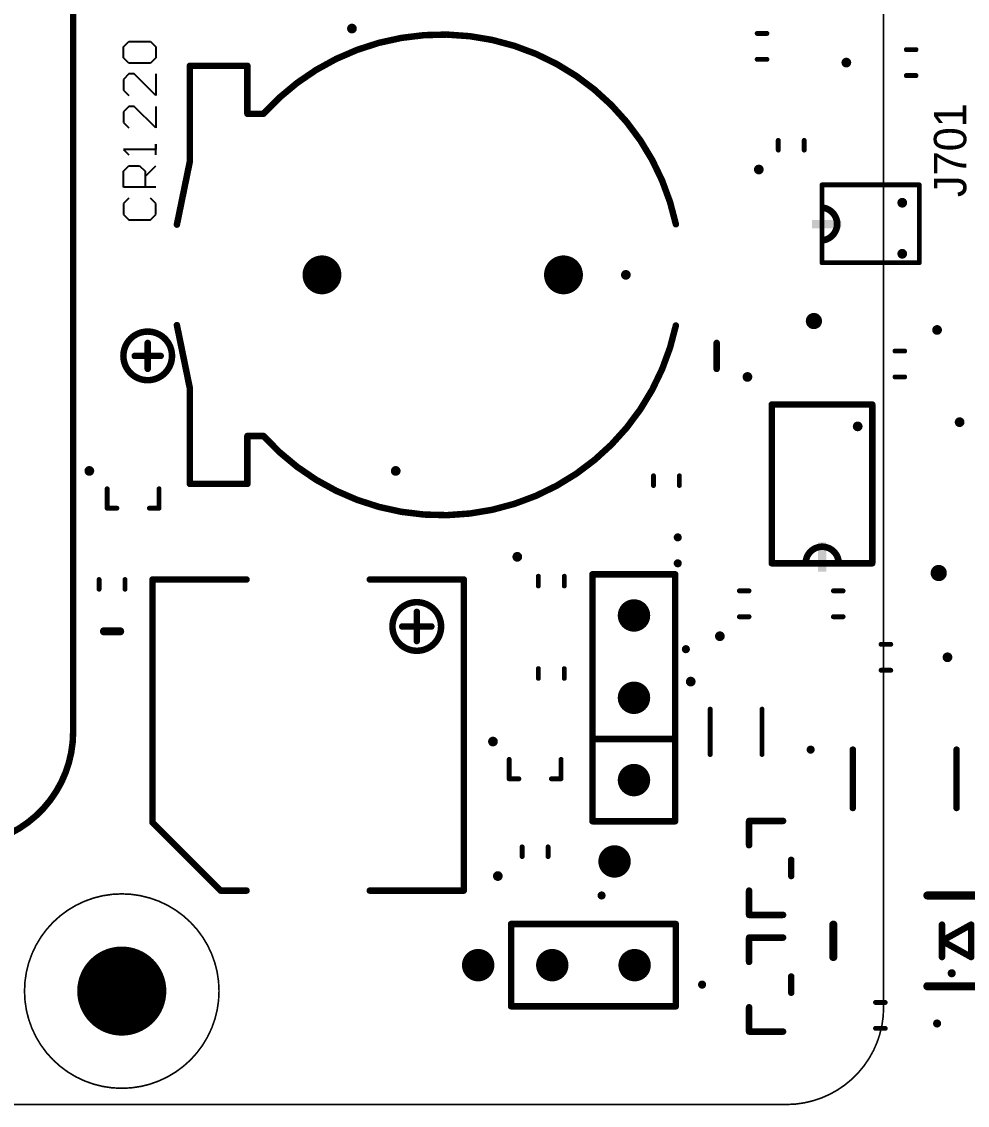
# Model space of a CAD drawing. Extents: x 0 to 113, y -12 to 101.
# Drawn here: x 58.41 to 87.58, y 43.98 to 77.41 of the extents above; entities that cross this region are included whole.
import ezdxf

# ---------------------------------------------------------------- set-up
doc = ezdxf.new("R2010")
doc.units = 0
doc.layers.get('0').update_dxf_attribs({"linetype": 'CONTINUOUS'})
for name, color, linetype in [('MECHANICAL14', 56, 'CONTINUOUS'), ('PADHOLELAYER', 156, 'CONTINUOUS'), ('TOPOVERLAY', 2, 'CONTINUOUS'), ('VIAHOLELAYER', 16, 'CONTINUOUS')]:
    doc.layers.add(name, color=color, linetype=linetype)

# ---------------------------------------------------------------- blocks, each defined once
blk = doc.blocks.new('FER_0603_R_2')
at = {"layer": 'TOPOVERLAY', "const_width": 0.15}
for points in [[(0.15, 0.4), (-0.15, 0.4)], [(0.15, -0.4), (-0.15, -0.4)]]:
    blk.add_lwpolyline(points, dxfattribs=at)
at = {"layer": 'TOPOVERLAY', "const_width": 0.075}
for points in [[(-0.188, 0.4, 1), (-0.112, 0.4, 1)], [(0.112, 0.4, 1), (0.188, 0.4, 1)], [(-0.188, -0.4, 1), (-0.112, -0.4, 1)], [(0.112, -0.4, 1), (0.188, -0.4, 1)]]:
    blk.add_lwpolyline(points, format="xyb", close=True, dxfattribs=at)
blk = doc.blocks.new('RES_0603_R_11')
at = {"layer": 'TOPOVERLAY', "const_width": 0.15}
for points in [[(-0.15, 0.4), (0.15, 0.4)], [(-0.15, -0.4), (0.15, -0.4)]]:
    blk.add_lwpolyline(points, dxfattribs=at)
at = {"layer": 'TOPOVERLAY', "const_width": 0.075}
for points in [[(-0.188, 0.4, 1), (-0.112, 0.4, 1)], [(0.112, 0.4, 1), (0.188, 0.4, 1)], [(-0.188, -0.4, 1), (-0.112, -0.4, 1)], [(0.112, -0.4, 1), (0.188, -0.4, 1)]]:
    blk.add_lwpolyline(points, format="xyb", close=True, dxfattribs=at)
blk = doc.blocks.new('DIO_0603_UNI_R_58')
at = {"layer": 'TOPOVERLAY'}
for points, const_width in [([(-1.45, 0.25), (-1.45, -0.25)], 0.25), ([(-0.15, 0.4), (0.15, 0.4)], 0.15), ([(-0.15, -0.4), (0.15, -0.4)], 0.15)]:
    blk.add_lwpolyline(points, dxfattribs=dict(at, const_width=const_width))
for points, const_width in [([(-1.512, 0.25, 1), (-1.388, 0.25, 1)], 0.125), ([(-0.188, 0.4, 1), (-0.112, 0.4, 1)], 0.075), ([(0.112, 0.4, 1), (0.188, 0.4, 1)], 0.075), ([(-1.512, -0.25, 1), (-1.388, -0.25, 1)], 0.125), ([(-0.188, -0.4, 1), (-0.112, -0.4, 1)], 0.075), ([(0.112, -0.4, 1), (0.188, -0.4, 1)], 0.075)]:
    blk.add_lwpolyline(points, format="xyb", close=True, dxfattribs=dict(at, const_width=const_width))
blk = doc.blocks.new('BUZ_960X960H500_R_59')
at = {"layer": 'TOPOVERLAY', "const_width": 0.2}
for points in [[(-4.8, 4.8), (-4.8, -2.7)], [(-4.8, 4.8), (-1.9, 4.8)], [(1.9, 4.8), (4.8, 4.8)], [(4.8, -4.8), (4.8, 4.8)], [(3.35, 2.9), (3.35, 3.8)], [(2.9, 3.35), (3.8, 3.35)], [(-4.8, -2.7), (-2.7, -4.8)], [(-2.7, -4.8), (-1.9, -4.8)], [(1.9, -4.8), (4.8, -4.8)]]:
    blk.add_lwpolyline(points, dxfattribs=at)
at = {"layer": 'TOPOVERLAY'}
for points, const_width in [([(-4.85, 4.8, 1), (-4.75, 4.8, 1)], 0.1), ([(-4.85, 4.8, 1), (-4.75, 4.8, 1)], 0.1), ([(-1.95, 4.8, 1), (-1.85, 4.8, 1)], 0.1), ([(1.85, 4.8, 1), (1.95, 4.8, 1)], 0.1), ([(4.75, 4.8, 1), (4.85, 4.8, 1)], 0.1), ([(4.75, 4.8, 1), (4.85, 4.8, 1)], 0.1), ([(4.1, 3.35, 1), (2.6, 3.35, 1)], 0.2), ([(3.3, 3.8, 1), (3.4, 3.8, 1)], 0.1), ([(2.55, 3.35, 1), (2.65, 3.35, 1)], 0.1), ([(2.85, 3.35, 1), (2.95, 3.35, 1)], 0.1), ([(3.75, 3.35, 1), (3.85, 3.35, 1)], 0.1), ([(4.05, 3.35, 1), (4.15, 3.35, 1)], 0.1), ([(3.3, 2.9, 1), (3.4, 2.9, 1)], 0.1), ([(-4.85, -2.7, 1), (-4.75, -2.7, 1)], 0.1), ([(-4.85, -2.7, 1), (-4.75, -2.7, 1)], 0.1), ([(-2.75, -4.8, 1), (-2.65, -4.8, 1)], 0.1), ([(-2.75, -4.8, 1), (-2.65, -4.8, 1)], 0.1), ([(-1.95, -4.8, 1), (-1.85, -4.8, 1)], 0.1), ([(1.85, -4.8, 1), (1.95, -4.8, 1)], 0.1), ([(4.75, -4.8, 1), (4.85, -4.8, 1)], 0.1), ([(4.75, -4.8, 1), (4.85, -4.8, 1)], 0.1)]:
    blk.add_lwpolyline(points, format="xyb", close=True, dxfattribs=dict(at, const_width=const_width))
blk = doc.blocks.new('RES_0603_R_124')
at = {"layer": 'TOPOVERLAY', "const_width": 0.15}
for points in [[(0.15, 0.4), (-0.15, 0.4)], [(0.15, -0.4), (-0.15, -0.4)]]:
    blk.add_lwpolyline(points, dxfattribs=at)
at = {"layer": 'TOPOVERLAY', "const_width": 0.075}
for points in [[(-0.188, 0.4, 1), (-0.112, 0.4, 1)], [(0.112, 0.4, 1), (0.188, 0.4, 1)], [(-0.188, -0.4, 1), (-0.112, -0.4, 1)], [(0.112, -0.4, 1), (0.188, -0.4, 1)]]:
    blk.add_lwpolyline(points, format="xyb", close=True, dxfattribs=at)
blk = doc.blocks.new('PKG_SOT23_3_TO236_138')
at = {"layer": 'TOPOVERLAY', "const_width": 0.2}
for points in [[(-1.45, 0.65), (-1.45, -0.4)], [(-1.45, 0.65), (-0.7, 0.65)], [(0.7, 0.65), (1.45, 0.65)], [(1.45, 0.65), (1.45, -0.4)], [(-0.25, -0.65), (0, -0.65)], [(0, -0.65), (0.25, -0.65)]]:
    blk.add_lwpolyline(points, dxfattribs=at)
at = {"layer": 'TOPOVERLAY', "const_width": 0.1}
for points in [[(-1.5, 0.65, 1), (-1.4, 0.65, 1)], [(-1.5, 0.65, 1), (-1.4, 0.65, 1)], [(-0.75, 0.65, 1), (-0.65, 0.65, 1)], [(0.65, 0.65, 1), (0.75, 0.65, 1)], [(1.4, 0.65, 1), (1.5, 0.65, 1)], [(1.4, 0.65, 1), (1.5, 0.65, 1)], [(-1.5, -0.4, 1), (-1.4, -0.4, 1)], [(1.4, -0.4, 1), (1.5, -0.4, 1)], [(-0.3, -0.65, 1), (-0.2, -0.65, 1)], [(-0.05, -0.65, 1), (0.05, -0.65, 1)], [(-0.05, -0.65, 1), (0.05, -0.65, 1)], [(0.2, -0.65, 1), (0.3, -0.65, 1)]]:
    blk.add_lwpolyline(points, format="xyb", close=True, dxfattribs=at)
blk = doc.blocks.new('PKG_SOT23_3_TO236_139')
at = {"layer": 'TOPOVERLAY', "const_width": 0.2}
for points in [[(-1.45, 0.65), (-1.45, -0.4)], [(-1.45, 0.65), (-0.7, 0.65)], [(0.7, 0.65), (1.45, 0.65)], [(1.45, 0.65), (1.45, -0.4)], [(-0.25, -0.65), (0, -0.65)], [(0, -0.65), (0.25, -0.65)]]:
    blk.add_lwpolyline(points, dxfattribs=at)
at = {"layer": 'TOPOVERLAY', "const_width": 0.1}
for points in [[(-1.5, 0.65, 1), (-1.4, 0.65, 1)], [(-1.5, 0.65, 1), (-1.4, 0.65, 1)], [(-0.75, 0.65, 1), (-0.65, 0.65, 1)], [(0.65, 0.65, 1), (0.75, 0.65, 1)], [(1.4, 0.65, 1), (1.5, 0.65, 1)], [(1.4, 0.65, 1), (1.5, 0.65, 1)], [(-1.5, -0.4, 1), (-1.4, -0.4, 1)], [(1.4, -0.4, 1), (1.5, -0.4, 1)], [(-0.3, -0.65, 1), (-0.2, -0.65, 1)], [(-0.05, -0.65, 1), (0.05, -0.65, 1)], [(-0.05, -0.65, 1), (0.05, -0.65, 1)], [(0.2, -0.65, 1), (0.3, -0.65, 1)]]:
    blk.add_lwpolyline(points, format="xyb", close=True, dxfattribs=at)
blk = doc.blocks.new('PKG_SOT523_SC75_SOT416_P10')
at = {"layer": 'TOPOVERLAY', "const_width": 0.15}
for points in [[(-0.8, 0.5), (-0.8, -0.1)], [(-0.5, 0.5), (-0.8, 0.5)], [(0.8, 0.5), (0.5, 0.5)], [(0.8, -0.1), (0.8, 0.5)]]:
    blk.add_lwpolyline(points, dxfattribs=at)
at = {"layer": 'TOPOVERLAY', "const_width": 0.075}
for points in [[(-0.838, 0.5, 1), (-0.763, 0.5, 1)], [(-0.838, 0.5, 1), (-0.763, 0.5, 1)], [(-0.537, 0.5, 1), (-0.462, 0.5, 1)], [(0.462, 0.5, 1), (0.537, 0.5, 1)], [(0.763, 0.5, 1), (0.838, 0.5, 1)], [(0.763, 0.5, 1), (0.838, 0.5, 1)], [(-0.838, -0.1, 1), (-0.763, -0.1, 1)], [(0.763, -0.1, 1), (0.838, -0.1, 1)]]:
    blk.add_lwpolyline(points, format="xyb", close=True, dxfattribs=at)
blk = doc.blocks.new('FUS_1812_PTC_R_149')
at = {"layer": 'TOPOVERLAY', "const_width": 0.2}
for points in [[(0.9, 1.6), (-0.9, 1.6)], [(0.9, -1.6), (-0.9, -1.6)]]:
    blk.add_lwpolyline(points, dxfattribs=at)
at = {"layer": 'TOPOVERLAY', "const_width": 0.1}
for points in [[(-0.95, 1.6, 1), (-0.85, 1.6, 1)], [(0.85, 1.6, 1), (0.95, 1.6, 1)], [(-0.95, -1.6, 1), (-0.85, -1.6, 1)], [(0.85, -1.6, 1), (0.95, -1.6, 1)]]:
    blk.add_lwpolyline(points, format="xyb", close=True, dxfattribs=at)
blk = doc.blocks.new('DIO_SMA_UNI_R_151')
at = {"layer": 'TOPOVERLAY'}
for points, const_width in [([(-0.85, 1.4), (0.85, 1.4)], 0.25), ([(-3.75, -0.5), (-3.75, 0.5)], 0.25), ([(-0.4, 0), (0.5, 0.5)], 0.2), ([(-0.4, -0.5), (-0.4, 0.5)], 0.2), ([(0.5, -0.5), (0.5, 0.5)], 0.2), ([(-0.4, 0), (0.5, -0.5)], 0.2), ([(-0.85, -1.4), (0.85, -1.4)], 0.25)]:
    blk.add_lwpolyline(points, dxfattribs=dict(at, const_width=const_width))
for points, const_width in [([(-0.913, 1.4, 1), (-0.788, 1.4, 1)], 0.125), ([(0.788, 1.4, 1), (0.913, 1.4, 1)], 0.125), ([(-3.812, 0.5, 1), (-3.688, 0.5, 1)], 0.125), ([(-0.45, 0.5, 1), (-0.35, 0.5, 1)], 0.1), ([(0.45, 0.5, 1), (0.55, 0.5, 1)], 0.1), ([(0.45, 0.5, 1), (0.55, 0.5, 1)], 0.1), ([(-0.45, 0, 1), (-0.35, 0, 1)], 0.1), ([(-0.45, 0, 1), (-0.35, 0, 1)], 0.1), ([(-3.812, -0.5, 1), (-3.688, -0.5, 1)], 0.125), ([(-0.45, -0.5, 1), (-0.35, -0.5, 1)], 0.1), ([(0.45, -0.5, 1), (0.55, -0.5, 1)], 0.1), ([(0.45, -0.5, 1), (0.55, -0.5, 1)], 0.1), ([(-0.913, -1.4, 1), (-0.788, -1.4, 1)], 0.125), ([(0.788, -1.4, 1), (0.913, -1.4, 1)], 0.125)]:
    blk.add_lwpolyline(points, format="xyb", close=True, dxfattribs=dict(at, const_width=const_width))
blk = doc.blocks.new('CAP_1206_R_175')
at = {"layer": 'TOPOVERLAY', "const_width": 0.15}
for points in [[(0.7, 0.8), (-0.7, 0.8)], [(0.7, -0.8), (-0.7, -0.8)]]:
    blk.add_lwpolyline(points, dxfattribs=at)
at = {"layer": 'TOPOVERLAY', "const_width": 0.075}
for points in [[(-0.738, 0.8, 1), (-0.663, 0.8, 1)], [(0.663, 0.8, 1), (0.738, 0.8, 1)], [(-0.738, -0.8, 1), (-0.663, -0.8, 1)], [(0.663, -0.8, 1), (0.738, -0.8, 1)]]:
    blk.add_lwpolyline(points, format="xyb", close=True, dxfattribs=at)
blk = doc.blocks.new('RES_0603_R_181')
at = {"layer": 'TOPOVERLAY', "const_width": 0.15}
for points in [[(0.15, 0.4), (-0.15, 0.4)], [(0.15, -0.4), (-0.15, -0.4)]]:
    blk.add_lwpolyline(points, dxfattribs=at)
at = {"layer": 'TOPOVERLAY', "const_width": 0.075}
for points in [[(-0.188, 0.4, 1), (-0.112, 0.4, 1)], [(0.112, 0.4, 1), (0.188, 0.4, 1)], [(-0.188, -0.4, 1), (-0.112, -0.4, 1)], [(0.112, -0.4, 1), (0.188, -0.4, 1)]]:
    blk.add_lwpolyline(points, format="xyb", close=True, dxfattribs=at)
blk = doc.blocks.new('RES_0603_R_182')
at = {"layer": 'TOPOVERLAY', "const_width": 0.15}
for points in [[(-0.15, 0.4), (0.15, 0.4)], [(-0.15, -0.4), (0.15, -0.4)]]:
    blk.add_lwpolyline(points, dxfattribs=at)
at = {"layer": 'TOPOVERLAY', "const_width": 0.075}
for points in [[(-0.188, 0.4, 1), (-0.112, 0.4, 1)], [(0.112, 0.4, 1), (0.188, 0.4, 1)], [(-0.188, -0.4, 1), (-0.112, -0.4, 1)], [(0.112, -0.4, 1), (0.188, -0.4, 1)]]:
    blk.add_lwpolyline(points, format="xyb", close=True, dxfattribs=at)
blk = doc.blocks.new('RES_0603_R_185')
at = {"layer": 'TOPOVERLAY', "const_width": 0.15}
for points in [[(-0.15, 0.4), (0.15, 0.4)], [(-0.15, -0.4), (0.15, -0.4)]]:
    blk.add_lwpolyline(points, dxfattribs=at)
at = {"layer": 'TOPOVERLAY', "const_width": 0.075}
for points in [[(-0.188, 0.4, 1), (-0.112, 0.4, 1)], [(0.112, 0.4, 1), (0.188, 0.4, 1)], [(-0.188, -0.4, 1), (-0.112, -0.4, 1)], [(0.112, -0.4, 1), (0.188, -0.4, 1)]]:
    blk.add_lwpolyline(points, format="xyb", close=True, dxfattribs=at)
blk = doc.blocks.new('CAP_0603_R_209')
at = {"layer": 'TOPOVERLAY', "const_width": 0.15}
for points in [[(-0.15, 0.4), (0.15, 0.4)], [(-0.15, -0.4), (0.15, -0.4)]]:
    blk.add_lwpolyline(points, dxfattribs=at)
at = {"layer": 'TOPOVERLAY', "const_width": 0.075}
for points in [[(-0.188, 0.4, 1), (-0.112, 0.4, 1)], [(0.112, 0.4, 1), (0.188, 0.4, 1)], [(-0.188, -0.4, 1), (-0.112, -0.4, 1)], [(0.112, -0.4, 1), (0.188, -0.4, 1)]]:
    blk.add_lwpolyline(points, format="xyb", close=True, dxfattribs=at)
blk = doc.blocks.new('CAP_0603_R_210')
at = {"layer": 'TOPOVERLAY', "const_width": 0.15}
for points in [[(0.15, 0.4), (-0.15, 0.4)], [(0.15, -0.4), (-0.15, -0.4)]]:
    blk.add_lwpolyline(points, dxfattribs=at)
at = {"layer": 'TOPOVERLAY', "const_width": 0.075}
for points in [[(-0.188, 0.4, 1), (-0.112, 0.4, 1)], [(0.112, 0.4, 1), (0.188, 0.4, 1)], [(-0.188, -0.4, 1), (-0.112, -0.4, 1)], [(0.112, -0.4, 1), (0.188, -0.4, 1)]]:
    blk.add_lwpolyline(points, format="xyb", close=True, dxfattribs=at)
blk = doc.blocks.new('CAP_0603_R_211')
at = {"layer": 'TOPOVERLAY', "const_width": 0.15}
for points in [[(-0.15, 0.4), (0.15, 0.4)], [(-0.15, -0.4), (0.15, -0.4)]]:
    blk.add_lwpolyline(points, dxfattribs=at)
at = {"layer": 'TOPOVERLAY', "const_width": 0.075}
for points in [[(-0.188, 0.4, 1), (-0.112, 0.4, 1)], [(0.112, 0.4, 1), (0.188, 0.4, 1)], [(-0.188, -0.4, 1), (-0.112, -0.4, 1)], [(0.112, -0.4, 1), (0.188, -0.4, 1)]]:
    blk.add_lwpolyline(points, format="xyb", close=True, dxfattribs=at)
blk = doc.blocks.new('CAP_0603_R_219')
at = {"layer": 'TOPOVERLAY', "const_width": 0.15}
for points in [[(0.15, 0.4), (-0.15, 0.4)], [(0.15, -0.4), (-0.15, -0.4)]]:
    blk.add_lwpolyline(points, dxfattribs=at)
at = {"layer": 'TOPOVERLAY', "const_width": 0.075}
for points in [[(-0.188, 0.4, 1), (-0.112, 0.4, 1)], [(0.112, 0.4, 1), (0.187, 0.4, 1)], [(-0.188, -0.4, 1), (-0.112, -0.4, 1)], [(0.112, -0.4, 1), (0.187, -0.4, 1)]]:
    blk.add_lwpolyline(points, format="xyb", close=True, dxfattribs=at)
blk = doc.blocks.new('ICC_TSSOP8_300X300X110P65_')
at = {"layer": 'TOPOVERLAY', "const_width": 0.15}
for points in [[(-1.5, -1.2), (-1.5, 1.2)], [(-1.5, 1.2), (1.5, 1.2)], [(1.5, -1.2), (1.5, 1.2)], [(-1.5, -1.2), (1.5, -1.2)]]:
    blk.add_lwpolyline(points, dxfattribs=at)
at = {"layer": 'TOPOVERLAY'}
for points, const_width in [([(-1.538, 1.2, 1), (-1.462, 1.2, 1)], 0.075), ([(-1.538, 1.2, 1), (-1.462, 1.2, 1)], 0.075), ([(1.462, 1.2, 1), (1.538, 1.2, 1)], 0.075), ([(1.462, 1.2, 1), (1.538, 1.2, 1)], 0.075), ([(-1.501, 0.494, 1), (-1.399, 0.494, 1)], 0.102), ([(-1.496, -0.504, 1), (-1.394, -0.504, 1)], 0.102), ([(-1.538, -1.2, 1), (-1.462, -1.2, 1)], 0.075), ([(-1.538, -1.2, 1), (-1.462, -1.2, 1)], 0.075), ([(1.462, -1.2, 1), (1.538, -1.2, 1)], 0.075), ([(1.462, -1.2, 1), (1.538, -1.2, 1)], 0.075), ([(-1.625, -3, 1), (-1.875, -3, 1)], 0.25), ([(-1.937, -3, 1), (-1.813, -3, 1)], 0.125), ([(-1.687, -3, 1), (-1.562, -3, 1)], 0.125)]:
    blk.add_lwpolyline(points, format="xyb", close=True, dxfattribs=dict(at, const_width=const_width))
at = {"layer": 'TOPOVERLAY', "const_width": 0.203}
blk.add_lwpolyline([(-1.45, 0.494, -0.828587), (-1.445, -0.504)], format="xyb", dxfattribs=at)
at = {"layer": 'TOPOVERLAY'}
for points in [[(-1.808, -0.138), (-0.912, -0.138), (-1.808, 0.122), (-0.912, 0.122)], [(-1.491, -0.081), (-0.901, -0.081), (-1.491, 0.071), (-0.901, 0.071)]]:
    blk.add_solid(points, dxfattribs=at)
blk = doc.blocks.new('CON_HDR_P254_1X03_STR_242')
at = {"layer": 'PADHOLELAYER', "const_width": 0.5}
for points in [[(-2.79, 0, 1), (-2.29, 0, 1)], [(-0.25, 0, 1), (0.25, 0, 1)], [(2.29, 0, 1), (2.79, 0, 1)]]:
    blk.add_lwpolyline(points, format="xyb", close=True, dxfattribs=at)
at = {"layer": 'TOPOVERLAY', "const_width": 0.2}
for points in [[(-3.81, 1.28), (3.81, 1.28)], [(-3.81, 1.28), (-3.81, -1.27)], [(-1.27, 1.27), (-1.27, -1.27)], [(3.81, 1.28), (3.81, -1.27)], [(-3.81, -1.27), (3.81, -1.27)]]:
    blk.add_lwpolyline(points, dxfattribs=at)
at = {"layer": 'TOPOVERLAY'}
for points, const_width in [([(-3.86, 1.28, 1), (-3.76, 1.28, 1)], 0.1), ([(-3.86, 1.28, 1), (-3.76, 1.28, 1)], 0.1), ([(-1.32, 1.27, 1), (-1.22, 1.27, 1)], 0.1), ([(3.76, 1.28, 1), (3.86, 1.28, 1)], 0.1), ([(3.76, 1.28, 1), (3.86, 1.28, 1)], 0.1), ([(-4.8, 0.6, 1), (-5.3, 0.6, 1)], 0.5), ([(-5.425, 0.6, 1), (-5.175, 0.6, 1)], 0.25), ([(-4.925, 0.6, 1), (-4.675, 0.6, 1)], 0.25), ([(-3.86, -1.27, 1), (-3.76, -1.27, 1)], 0.1), ([(-3.86, -1.27, 1), (-3.76, -1.27, 1)], 0.1), ([(-1.32, -1.27, 1), (-1.22, -1.27, 1)], 0.1), ([(3.76, -1.27, 1), (3.86, -1.27, 1)], 0.1), ([(3.76, -1.27, 1), (3.86, -1.27, 1)], 0.1)]:
    blk.add_lwpolyline(points, format="xyb", close=True, dxfattribs=dict(at, const_width=const_width))
blk = doc.blocks.new('SKT_HRW_S8411_45R_244')
at = {"layer": 'PADHOLELAYER', "const_width": 0.6}
for points in [[(-0.3, 3.725, 1), (0.3, 3.725, 1)], [(-0.3, -3.725, 1), (0.3, -3.725, 1)]]:
    blk.add_lwpolyline(points, format="xyb", close=True, dxfattribs=at)
at = {"layer": 'TOPOVERLAY', "const_width": 0.2}
for points in [[(2.9, 8.45), (2.1, 8.45)], [(-4.971, -6.025), (-4.971, -5.529)], [(4.971, -6.025), (4.971, -5.529)], [(-6.45, -7.8), (-6.45, -6.025)], [(-4.971, -6.025), (-6.45, -6.025)], [(6.45, -6.025), (4.971, -6.025)], [(6.45, -7.8), (6.45, -6.025)], [(-3.5, -7.8), (-6.45, -7.8)], [(-1.55, -8.2), (-3.5, -7.8)], [(1.55, -8.2), (3.5, -7.8)], [(6.45, -7.8), (3.5, -7.8)], [(2.5, -9.5), (2.5, -8.7)], [(2.9, -9.1), (2.1, -9.1)]]:
    blk.add_lwpolyline(points, dxfattribs=at)
at = {"layer": 'TOPOVERLAY', "const_width": 0.1}
for points in [[(2.05, 8.45, 1), (2.15, 8.45, 1)], [(2.85, 8.45, 1), (2.95, 8.45, 1)], [(-1.612, 7.192, 1), (-1.512, 7.192, 1)], [(1.512, 7.192, 1), (1.612, 7.192, 1)], [(-5.021, -5.529, 1), (-4.921, -5.529, 1)], [(-5.021, -5.529, 1), (-4.921, -5.529, 1)], [(4.921, -5.529, 1), (5.021, -5.529, 1)], [(4.921, -5.529, 1), (5.021, -5.529, 1)], [(-6.5, -6.025, 1), (-6.4, -6.025, 1)], [(-6.5, -6.025, 1), (-6.4, -6.025, 1)], [(-5.021, -6.025, 1), (-4.921, -6.025, 1)], [(-5.021, -6.025, 1), (-4.921, -6.025, 1)], [(4.921, -6.025, 1), (5.021, -6.025, 1)], [(4.921, -6.025, 1), (5.021, -6.025, 1)], [(6.4, -6.025, 1), (6.5, -6.025, 1)], [(6.4, -6.025, 1), (6.5, -6.025, 1)], [(-6.5, -7.8, 1), (-6.4, -7.8, 1)], [(-6.5, -7.8, 1), (-6.4, -7.8, 1)], [(-3.55, -7.8, 1), (-3.45, -7.8, 1)], [(-3.55, -7.8, 1), (-3.45, -7.8, 1)], [(3.45, -7.8, 1), (3.55, -7.8, 1)], [(3.45, -7.8, 1), (3.55, -7.8, 1)], [(6.4, -7.8, 1), (6.5, -7.8, 1)], [(6.4, -7.8, 1), (6.5, -7.8, 1)], [(-1.6, -8.2, 1), (-1.5, -8.2, 1)], [(1.5, -8.2, 1), (1.6, -8.2, 1)], [(2.45, -8.7, 1), (2.55, -8.7, 1)], [(2.05, -9.1, 1), (2.15, -9.1, 1)], [(2.85, -9.1, 1), (2.95, -9.1, 1)], [(2.45, -9.5, 1), (2.55, -9.5, 1)]]:
    blk.add_lwpolyline(points, format="xyb", close=True, dxfattribs=at)
at = {"layer": 'TOPOVERLAY', "const_width": 0.2}
for points in [[(-4.971, -5.529, -0.612801), (-1.562, 7.192)], [(1.562, 7.192, -0.612801), (4.971, -5.529)]]:
    blk.add_lwpolyline(points, format="xyb", dxfattribs=at)
blk = doc.blocks.new('ICC_SO8_SOP8_490X390X160_P')
at = {"layer": 'TOPOVERLAY', "const_width": 0.2}
for points in [[(-2.45, 1.55), (2.45, 1.55)], [(-2.45, 1.55), (-2.45, -1.55)], [(2.45, 1.55), (2.45, -1.55)], [(-2.45, -1.55), (2.45, -1.55)]]:
    blk.add_lwpolyline(points, dxfattribs=at)
at = {"layer": 'TOPOVERLAY'}
for points, const_width in [([(-2.5, 1.55, 1), (-2.4, 1.55, 1)], 0.1), ([(-2.5, 1.55, 1), (-2.4, 1.55, 1)], 0.1), ([(2.4, 1.55, 1), (2.5, 1.55, 1)], 0.1), ([(2.4, 1.55, 1), (2.5, 1.55, 1)], 0.1), ([(-2.498, 0.503, 1), (-2.396, 0.503, 1)], 0.102), ([(-2.498, -0.513, 1), (-2.396, -0.513, 1)], 0.102), ([(-2.5, -1.55, 1), (-2.4, -1.55, 1)], 0.1), ([(-2.5, -1.55, 1), (-2.4, -1.55, 1)], 0.1), ([(2.4, -1.55, 1), (2.5, -1.55, 1)], 0.1), ([(2.4, -1.55, 1), (2.5, -1.55, 1)], 0.1), ([(-2.625, -3.6, 1), (-2.875, -3.6, 1)], 0.25), ([(-2.937, -3.6, 1), (-2.813, -3.6, 1)], 0.125), ([(-2.687, -3.6, 1), (-2.562, -3.6, 1)], 0.125)]:
    blk.add_lwpolyline(points, format="xyb", close=True, dxfattribs=dict(at, const_width=const_width))
at = {"layer": 'TOPOVERLAY', "const_width": 0.203}
blk.add_lwpolyline([(-2.447, 0.503, -1), (-2.447, -0.513)], format="xyb", dxfattribs=at)
at = {"layer": 'TOPOVERLAY'}
for points in [[(-2.713, -0.138), (-1.817, -0.138), (-2.713, 0.122), (-1.817, 0.122)], [(-2.396, -0.081), (-1.806, -0.081), (-2.396, 0.071), (-1.806, 0.071)]]:
    blk.add_solid(points, dxfattribs=at)
blk = doc.blocks.new('PCB_MH_H270_C600_256')
at = {"layer": 'PADHOLELAYER', "const_width": 1.35}
blk.add_lwpolyline([(-0.675, 0, 1), (0.675, 0, 1)], format="xyb", close=True, dxfattribs=at)
blk = doc.blocks.new('MOD_RPI_CM4_P40_C150_A2_27')
at = {"layer": 'TOPOVERLAY', "const_width": 0.2}
blk.add_lwpolyline([(-16.5, -27.5, -0.414214), (-20, -24)], format="xyb", dxfattribs=at)
blk.add_lwpolyline([(16.5, -27.5), (-16.5, -27.5)], dxfattribs=at)
at = {"layer": 'TOPOVERLAY', "const_width": 0.1}
blk.add_lwpolyline([(-16.55, -27.5, 1), (-16.45, -27.5, 1)], format="xyb", close=True, dxfattribs=at)
blk.add_lwpolyline([(-16.55, -27.5, 1), (-16.45, -27.5, 1)], format="xyb", close=True, dxfattribs=at)
blk = doc.blocks.new('CON_HDR_P254_1X02_STR_283')
at = {"layer": 'PADHOLELAYER', "const_width": 0.5}
for points in [[(-1.52, 0, 1), (-1.02, 0, 1)], [(1.02, 0, 1), (1.52, 0, 1)]]:
    blk.add_lwpolyline(points, format="xyb", close=True, dxfattribs=at)
at = {"layer": 'TOPOVERLAY', "const_width": 0.2}
for points in [[(-2.54, -1.27), (-2.54, 1.27)], [(-2.54, 1.27), (2.54, 1.27)], [(2.54, -1.27), (2.54, 1.27)], [(-2.54, -1.27), (2.54, -1.27)]]:
    blk.add_lwpolyline(points, dxfattribs=at)
at = {"layer": 'TOPOVERLAY'}
for points, const_width in [([(-2.59, 1.27, 1), (-2.49, 1.27, 1)], 0.1), ([(-2.59, 1.27, 1), (-2.49, 1.27, 1)], 0.1), ([(2.49, 1.27, 1), (2.59, 1.27, 1)], 0.1), ([(2.49, 1.27, 1), (2.59, 1.27, 1)], 0.1), ([(-3.306, 0, 1), (-3.806, 0, 1)], 0.5), ([(-3.931, 0, 1), (-3.681, 0, 1)], 0.25), ([(-3.431, 0, 1), (-3.181, 0, 1)], 0.25), ([(-2.59, -1.27, 1), (-2.49, -1.27, 1)], 0.1), ([(-2.59, -1.27, 1), (-2.49, -1.27, 1)], 0.1), ([(2.49, -1.27, 1), (2.59, -1.27, 1)], 0.1), ([(2.49, -1.27, 1), (2.59, -1.27, 1)], 0.1)]:
    blk.add_lwpolyline(points, format="xyb", close=True, dxfattribs=dict(at, const_width=const_width))
blk = doc.blocks.new('RES_0603_R_287')
at = {"layer": 'TOPOVERLAY', "const_width": 0.15}
for points in [[(0.15, 0.4), (-0.15, 0.4)], [(0.15, -0.4), (-0.15, -0.4)]]:
    blk.add_lwpolyline(points, dxfattribs=at)
at = {"layer": 'TOPOVERLAY', "const_width": 0.075}
for points in [[(-0.188, 0.4, 1), (-0.112, 0.4, 1)], [(0.112, 0.4, 1), (0.188, 0.4, 1)], [(-0.188, -0.4, 1), (-0.112, -0.4, 1)], [(0.112, -0.4, 1), (0.188, -0.4, 1)]]:
    blk.add_lwpolyline(points, format="xyb", close=True, dxfattribs=at)
blk = doc.blocks.new('RES_0603_R_288')
at = {"layer": 'TOPOVERLAY', "const_width": 0.15}
for points in [[(0.15, 0.4), (-0.15, 0.4)], [(0.15, -0.4), (-0.15, -0.4)]]:
    blk.add_lwpolyline(points, dxfattribs=at)
at = {"layer": 'TOPOVERLAY', "const_width": 0.075}
for points in [[(-0.188, 0.4, 1), (-0.112, 0.4, 1)], [(0.112, 0.4, 1), (0.188, 0.4, 1)], [(-0.188, -0.4, 1), (-0.112, -0.4, 1)], [(0.112, -0.4, 1), (0.188, -0.4, 1)]]:
    blk.add_lwpolyline(points, format="xyb", close=True, dxfattribs=at)
blk = doc.blocks.new('PKG_SOT523_SC75_SOT416_P11')
at = {"layer": 'TOPOVERLAY', "const_width": 0.15}
for points in [[(-0.8, 0.5), (-0.8, -0.1)], [(-0.5, 0.5), (-0.8, 0.5)], [(0.8, 0.5), (0.5, 0.5)], [(0.8, -0.1), (0.8, 0.5)]]:
    blk.add_lwpolyline(points, dxfattribs=at)
at = {"layer": 'TOPOVERLAY', "const_width": 0.075}
for points in [[(-0.838, 0.5, 1), (-0.763, 0.5, 1)], [(-0.838, 0.5, 1), (-0.763, 0.5, 1)], [(-0.537, 0.5, 1), (-0.462, 0.5, 1)], [(0.462, 0.5, 1), (0.537, 0.5, 1)], [(0.763, 0.5, 1), (0.838, 0.5, 1)], [(0.763, 0.5, 1), (0.838, 0.5, 1)], [(-0.838, -0.1, 1), (-0.763, -0.1, 1)], [(0.763, -0.1, 1), (0.838, -0.1, 1)]]:
    blk.add_lwpolyline(points, format="xyb", close=True, dxfattribs=at)

msp = doc.modelspace()

# ---------------------------------------------------------------- linework, layer by layer
at = {"layer": 'MECHANICAL14', "const_width": 0.05}
for points in [[(85, 47), (85, 97)], [(61.5, 47.5), (61.5, 48)], [(61, 47.5), (61.5, 47.5)], [(61.5, 47.5), (62, 47.5)], [(61.5, 47), (61.5, 47.5)], [(3, 44), (82, 44)]]:
    msp.add_lwpolyline(points, dxfattribs=at)
at = {"layer": 'MECHANICAL14'}
for points, const_width in [([(64.5, 47.5, 1), (58.5, 47.5, 1)], 0.05), ([(62.85, 47.5, 1), (60.15, 47.5, 1)], 0.05), ([(61.487, 48, 1), (61.512, 48, 1)], 0.025), ([(58.488, 47.5, 1), (58.512, 47.5, 1)], 0.025), ([(60.137, 47.5, 1), (60.162, 47.5, 1)], 0.025), ([(60.988, 47.5, 1), (61.012, 47.5, 1)], 0.025), ([(61.487, 47.5, 1), (61.512, 47.5, 1)], 0.025), ([(61.487, 47.5, 1), (61.512, 47.5, 1)], 0.025), ([(61.487, 47.5, 1), (61.512, 47.5, 1)], 0.025), ([(61.487, 47.5, 1), (61.512, 47.5, 1)], 0.025), ([(61.987, 47.5, 1), (62.012, 47.5, 1)], 0.025), ([(62.837, 47.5, 1), (62.862, 47.5, 1)], 0.025), ([(64.487, 47.5, 1), (64.512, 47.5, 1)], 0.025), ([(61.487, 47, 1), (61.512, 47, 1)], 0.025), ([(84.988, 47, 1), (85.012, 47, 1)], 0.025), ([(84.988, 47, 1), (85.012, 47, 1)], 0.025), ([(81.988, 44, 1), (82.013, 44, 1)], 0.025), ([(81.988, 44, 1), (82.013, 44, 1)], 0.025)]:
    msp.add_lwpolyline(points, format="xyb", close=True, dxfattribs=dict(at, const_width=const_width))
at = {"layer": 'MECHANICAL14', "const_width": 0.05}
msp.add_lwpolyline([(85, 47, -0.414214), (82, 44)], format="xyb", dxfattribs=at)
at = {"layer": 'TOPOVERLAY'}
for p, q in [((61.55, 76.633), (61.717, 76.799)), ((61.55, 76.299), (61.55, 76.633)), ((61.717, 76.799), (62.383, 76.799)), ((62.383, 76.799), (62.55, 76.633)), ((62.55, 76.633), (62.55, 76.299)), ((61.717, 76.133), (61.55, 76.299)), ((62.55, 76.299), (62.383, 76.133)), ((62.383, 76.133), (61.717, 76.133)), ((61.717, 75.799), (61.55, 75.633)), ((61.55, 75.633), (61.55, 75.3)), ((61.883, 75.799), (61.717, 75.799)), ((62.55, 75.133), (61.883, 75.799)), ((62.55, 75.799), (62.55, 75.133)), ((61.55, 75.3), (61.717, 75.133)), ((61.717, 74.8), (61.55, 74.633)), ((61.55, 74.633), (61.55, 74.3)), ((61.883, 74.8), (61.717, 74.8)), ((62.55, 74.133), (61.883, 74.8)), ((62.55, 74.8), (62.55, 74.133)), ((61.55, 74.3), (61.717, 74.133)), ((62.55, 73.3), (62.55, 73.633)), ((62.55, 73.633), (62.55, 73.467)), ((62.55, 73.467), (61.55, 73.467)), ((61.55, 73.467), (61.717, 73.3)), ((61.55, 72.8), (61.717, 72.967)), ((61.717, 72.967), (62.05, 72.967)), ((62.05, 72.967), (62.217, 72.8)), ((62.217, 72.634), (62.55, 72.967)), ((61.55, 72.301), (61.55, 72.8)), ((62.217, 72.8), (62.217, 72.301)), ((62.55, 72.301), (61.55, 72.301)), ((61.717, 71.967), (61.55, 71.801)), ((62.55, 71.801), (62.383, 71.967)), ((61.55, 71.801), (61.55, 71.467)), ((62.55, 71.467), (62.55, 71.801)), ((61.55, 71.467), (61.717, 71.301)), ((61.717, 71.301), (62.383, 71.301)), ((62.383, 71.301), (62.55, 71.467))]:
    msp.add_line(p, q, dxfattribs=at)
for points, const_width in [([(63.05, 67.1, 1), (61.55, 67.1, 1)], 0.2), ([(61.5, 67.1, 1), (61.6, 67.1, 1)], 0.1), ([(63, 67.1, 1), (63.1, 67.1, 1)], 0.1)]:
    msp.add_lwpolyline(points, format="xyb", close=True, dxfattribs=dict(at, const_width=const_width))
at = {"layer": 'VIAHOLELAYER'}
for points, const_width in [([(68.525, 77.2, 1), (68.675, 77.2, 1)], 0.15), ([(83.775, 76.15, 1), (83.925, 76.15, 1)], 0.15), ([(81.075, 72.85, 1), (81.225, 72.85, 1)], 0.15), ([(85.5, 71.825, 1), (85.65, 71.825, 1)], 0.15), ([(85.5, 70.25, 1), (85.65, 70.25, 1)], 0.15), ([(76.975, 69.6, 1), (77.125, 69.6, 1)], 0.15), ([(86.575, 67.9, 1), (86.725, 67.9, 1)], 0.15), ([(80.725, 66.45, 1), (80.875, 66.45, 1)], 0.15), ([(87.27, 65.055, 1), (87.42, 65.055, 1)], 0.15), ([(84.125, 64.925, 1), (84.275, 64.925, 1)], 0.15), ([(60.425, 63.55, 1), (60.575, 63.55, 1)], 0.15), ([(69.875, 63.55, 1), (70.025, 63.55, 1)], 0.15), ([(78.588, 61.5, 1), (78.712, 61.5, 1)], 0.125), ([(73.625, 60.9, 1), (73.775, 60.9, 1)], 0.15), ([(78.588, 60.7, 1), (78.712, 60.7, 1)], 0.125), ([(79.875, 58.45, 1), (80.025, 58.45, 1)], 0.15), ([(78.838, 58.05, 1), (78.962, 58.05, 1)], 0.125), ([(86.895, 57.8, 1), (87.045, 57.8, 1)], 0.15), ([(78.975, 57.05, 1), (79.125, 57.05, 1)], 0.15), ([(72.875, 55.2, 1), (73.025, 55.2, 1)], 0.15), ([(82.688, 54.95, 1), (82.812, 54.95, 1)], 0.125), ([(73.025, 51.05, 1), (73.175, 51.05, 1)], 0.15), ([(76.238, 50.45, 1), (76.362, 50.45, 1)], 0.125), ([(87.038, 48.05, 1), (87.163, 48.05, 1)], 0.125), ([(79.338, 47.7, 1), (79.463, 47.7, 1)], 0.125), ([(86.588, 46.5, 1), (86.712, 46.5, 1)], 0.125)]:
    msp.add_lwpolyline(points, format="xyb", close=True, dxfattribs=dict(at, const_width=const_width))

# ---------------------------------------------------------------- block references
for name, p, rotation in [('MOD_RPI_CM4_P40_C150_A2_27', (32.5, 72), 90), ('SKT_HRW_S8411_45R_244', (71.4, 69.6), 270), ('FER_0603_R_2', (81.25, 76.65), 180), ('RES_0603_R_11', (85.85, 76.15), 360), ('CAP_0603_R_209', (82.15, 73.6), 90), ('ICC_TSSOP8_300X300X110P65_', (84.6, 71.175), 360), ('CAP_0603_R_210', (85.5, 66.85), 180), ('ICC_SO8_SOP8_490X390X160_P', (83.1, 63.15), 90), ('RES_0603_R_182', (78.3, 63.25), 90), ('PKG_SOT523_SC75_SOT416_P10', (61.85, 62.9), 180), ('DIO_0603_UNI_R_58', (61.2, 60.05), 90), ('BUZ_960X960H500_R_59', (67.25, 55.4), 360), ('RES_0603_R_287', (74.75, 60.15), 270), ('CON_HDR_P254_1X03_STR_242', (77.3, 56.55), 90), ('CAP_0603_R_211', (80.7, 59.45), 360), ('RES_0603_R_181', (83.6, 59.45), 180), ('CAP_0603_R_219', (85.07, 57.8), 180), ('RES_0603_R_288', (74.75, 57.3), 270), ('CAP_1206_R_175', (80.45, 55.5), 270), ('FUS_1812_PTC_R_149', (85.65, 54.05), 270), ('PKG_SOT523_SC75_SOT416_P11', (74.25, 54.55), 180), ('PKG_SOT23_3_TO236_139', (81.5, 51.3), 90), ('RES_0603_R_124', (74.25, 51.8), 270), ('DIO_SMA_UNI_R_151', (87.2, 49.05), 360), ('CON_HDR_P254_1X02_STR_283', (76.05, 48.3), 360), ('PKG_SOT23_3_TO236_138', (81.5, 47.7), 90), ('PCB_MH_H270_C600_256', (61.5, 47.5), 90), ('RES_0603_R_185', (84.9, 46.75), 360)]:
    msp.add_blockref(name, p, dxfattribs=dict(rotation=rotation))

# ---------------------------------------------------------------- texts
at = {"layer": 'TOPOVERLAY'}
msp.add_text('J701', height=1, rotation=90, dxfattribs=at).set_placement((87.55, 72))

doc.saveas('drawing.dxf')
